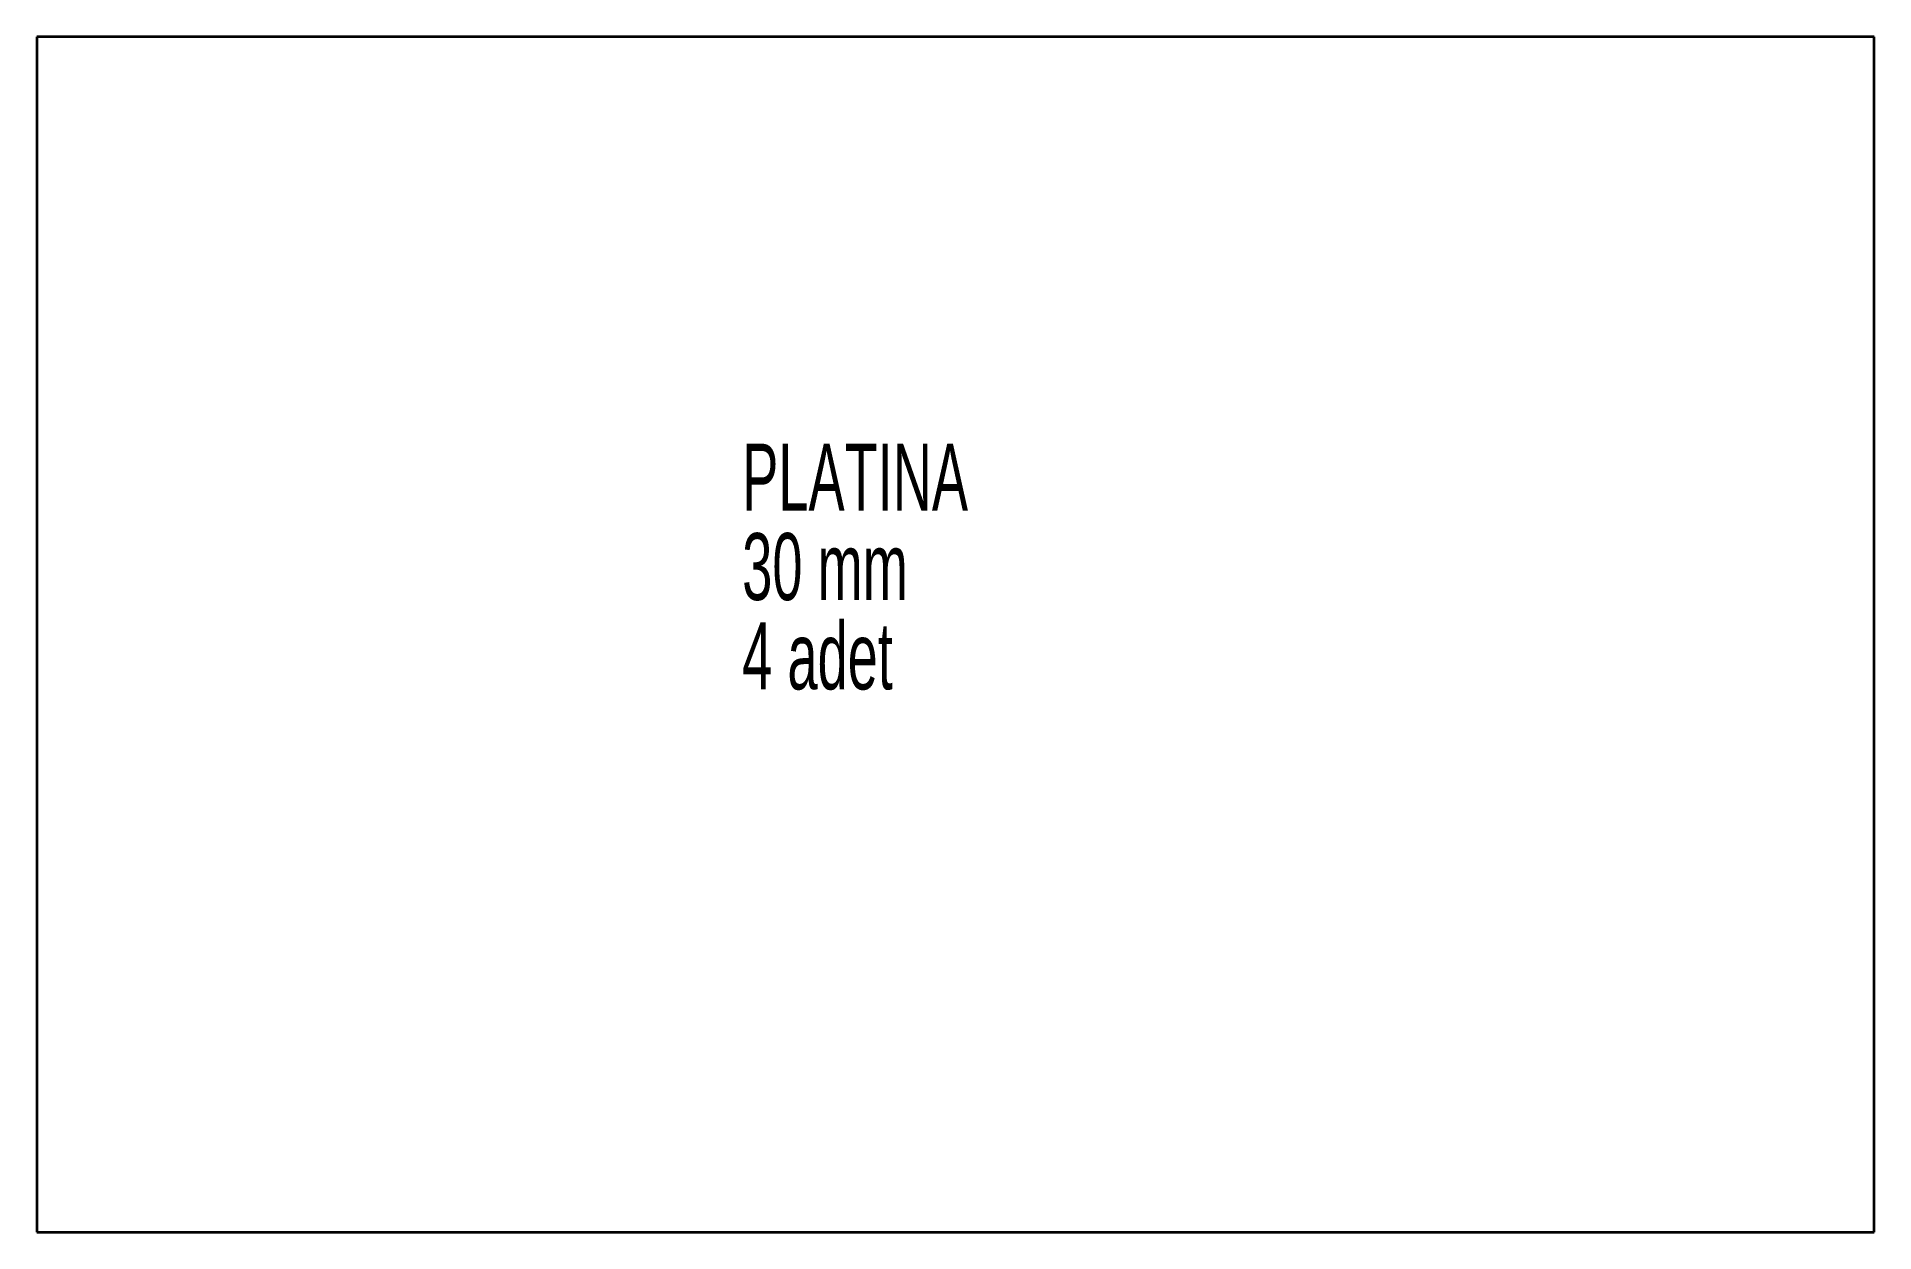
# Model space of a CAD drawing. Header units: millimetres. Extents: x -46 to 317, y -2 to 234.
import ezdxf

# ---------------------------------------------------------------- set-up
doc = ezdxf.new("R2010")
doc.units = ezdxf.units.MM
doc.styles.add('SLDTEXTSTYLE0', font='TXT', dxfattribs={"width": 0.605})

# ---------------------------------------------------------------- blocks, each defined once
blk = doc.blocks.new('SW_NOTE_0')
at = {"color": 0, "linetype": 'Continuous', "lineweight": 0, "char_height": 13.229, "attachment_point": 1, "style": 'SLDTEXTSTYLE0'}
for s, insert in [('PLATINA', (0, 17.05)), ('30 mm', (0, -0.59)), ('4 adet', (0, -18.22))]:
    blk.add_mtext(s, dxfattribs=dict(at, insert=insert))

msp = doc.modelspace()

# ---------------------------------------------------------------- linework, layer by layer
at = {"color": 7, "linetype": 'Continuous', "lineweight": 35}
for p, q in [((317.12, 234.26), (-45.88, 234.26)), ((-45.88, 234.26), (-45.88, -1.74)), ((317.12, -1.74), (317.12, 234.26)), ((-45.88, -1.74), (317.12, -1.74))]:
    msp.add_line(p, q, dxfattribs=at)

# ---------------------------------------------------------------- block references
at = {"color": 7, "linetype": 'Continuous', "lineweight": 0}
msp.add_blockref('SW_NOTE_0', (93.49, 136.87), dxfattribs=at)

doc.saveas('drawing.dxf')
